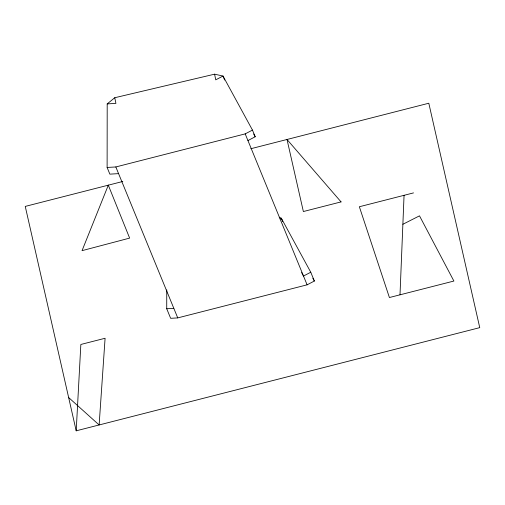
<?xml version="1.0" encoding="UTF-8"?>
<svg xmlns="http://www.w3.org/2000/svg" width="505" height="505" viewBox="0 0 505 505"><rect width="100%" height="100%" fill="white"/><g stroke="black" fill="none" stroke-linecap="round" stroke-linejoin="round"><path stroke-width="0.76" d="M118.574 173.632L109.856 174.143L107.117 167.458L107.199 103.904L114.761 97.73L214.587 74.178L223.014 76.047L252.462 130.082L255.202 136.767L247.93 140.56M279.221 217.232L281.31 218.204L310.764 272.239L314.369 281.032L307.103 284.826L177.741 317.897L170.646 318.314L166.726 308.751L166.751 289.914M400.004 294.819L404.057 195.315M250.827 148.729L428.802 103.228L479.75 327.644L76.198 430.822L80.844 344.46L105.09 338.262L99.125 424.964L68.642 397.536M107.117 167.458L115.834 166.953L245.196 133.876L252.462 130.082M279.991 218.892L281.31 218.204L282.699 221.588M310.764 272.239L303.492 276.033L301.605 272.567M402.876 224.277L419.497 215.843L453.894 281.045L389.412 297.527L359.352 206.747L413.519 192.897M122.803 181.465L25.25 206.406L76.198 430.822M107.199 103.904L115.916 103.392L114.761 97.73M166.726 308.751L173.821 308.334M253.693 133.995L255.202 136.767M312.86 278.261L314.369 281.032M224.656 80.055L223.014 76.047L215.742 79.841L214.587 74.178M245.196 133.876L307.103 284.826M115.834 166.953L177.741 317.897M108.304 185.171L82.044 250.657L129.64 238.107L108.304 185.171M341.064 201.899L303.372 211.538L287.01 139.481L341.064 201.899"/></g></svg>
